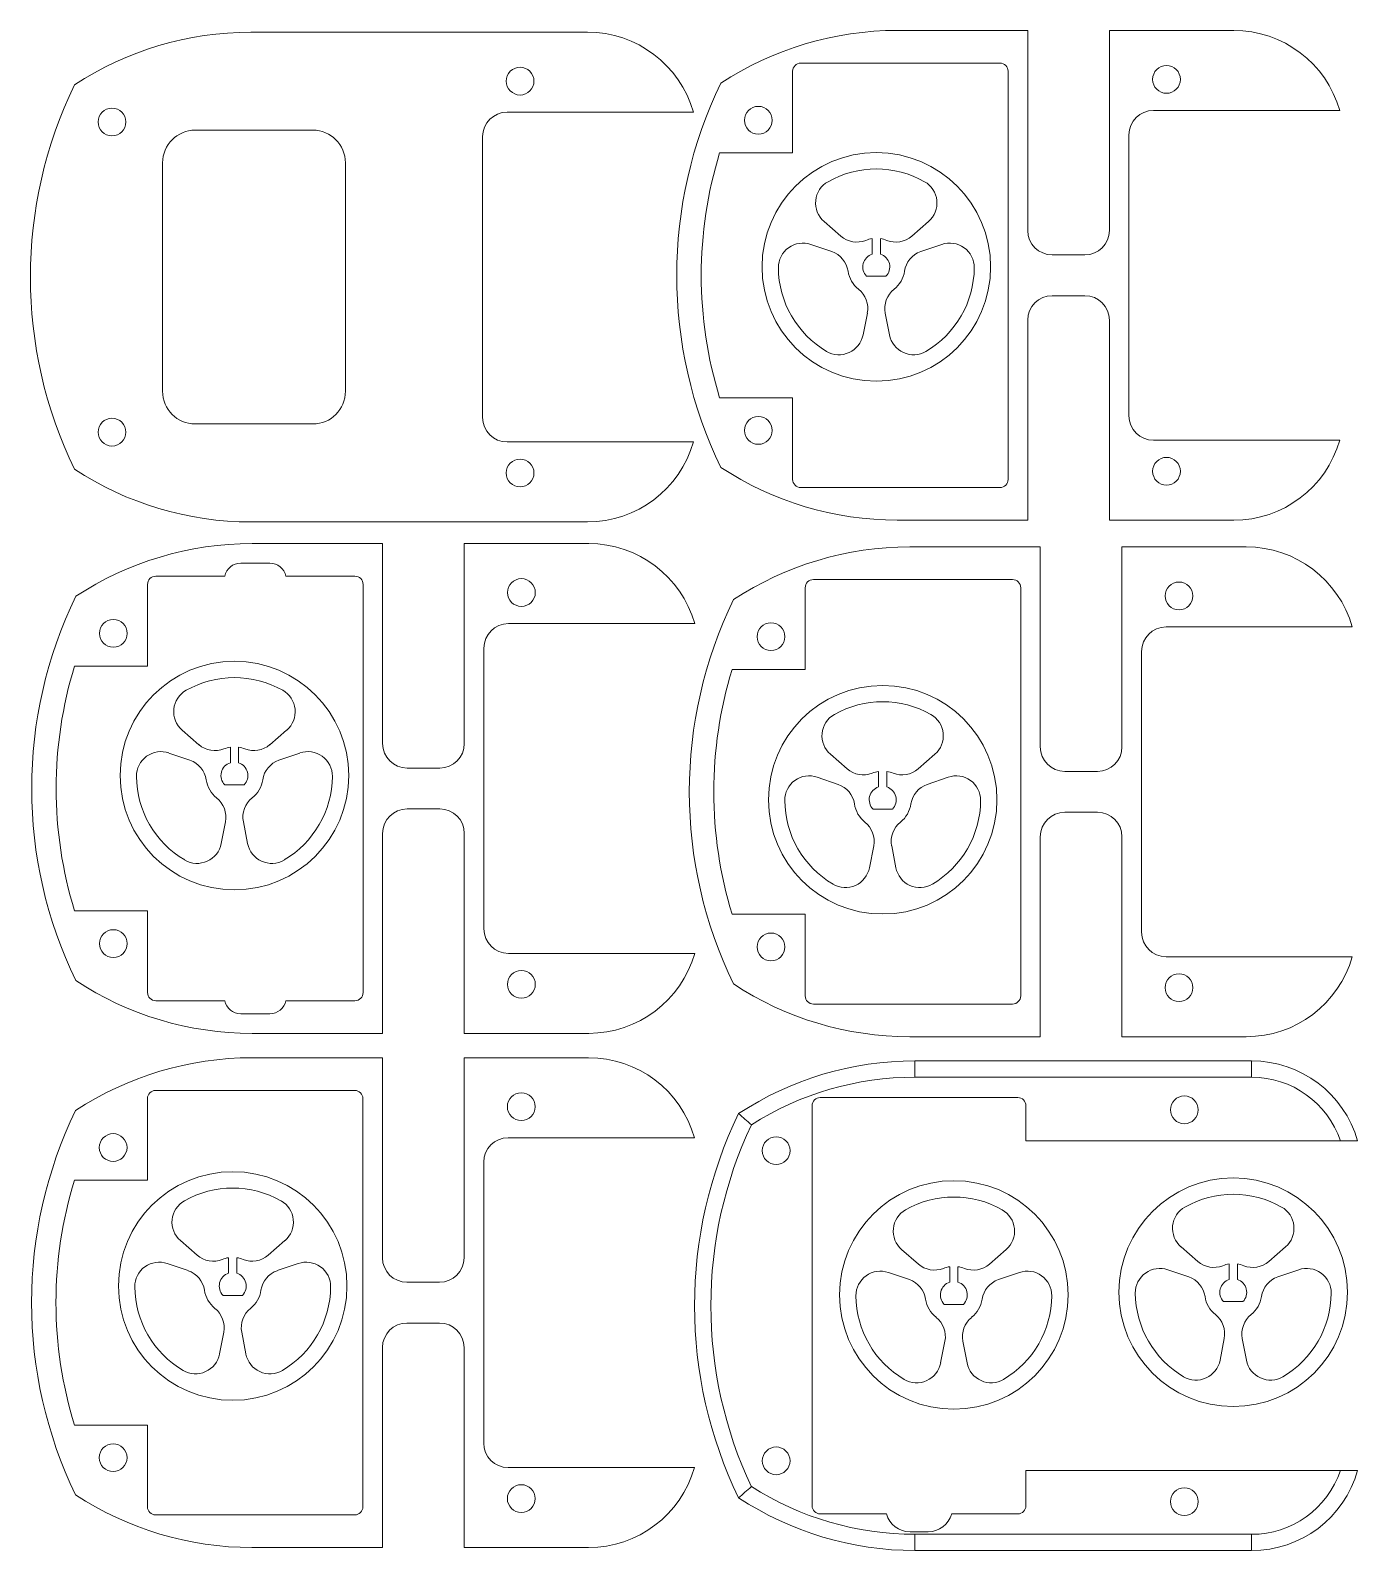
# Model space of a CAD drawing. Header units: millimetres. Extents: x 2 to 164, y 109 to 295.
import ezdxf

# ---------------------------------------------------------------- set-up
doc = ezdxf.new("R2010")
doc.units = ezdxf.units.MM

msp = doc.modelspace()

# ---------------------------------------------------------------- linework, layer by layer
at = {"color": 7, "linetype": 'Continuous', "lineweight": 15}
for p, q in [((28.72, 294.98), (69.97, 294.98)), ((107.91, 295.19), (123.91, 295.19)), ((123.91, 295.19), (123.91, 270.69)), ((133.91, 295.19), (149.15, 295.19)), ((133.91, 270.69), (133.91, 295.19)), ((120.51, 291.19), (96.11, 291.19)), ((95.11, 290.19), (95.11, 280.19)), ((121.51, 240.19), (121.51, 290.19)), ((60.12, 285.18), (82.95, 285.18)), ((162.14, 285.39), (139.31, 285.39)), ((21.92, 282.98), (36.32, 282.98)), ((57.12, 247.78), (57.12, 282.18)), ((136.31, 282.39), (136.31, 247.99)), ((95.11, 280.19), (86.16, 280.19)), ((17.92, 250.98), (17.92, 278.98)), ((40.32, 278.98), (40.32, 250.98)), ((98.95, 271.78), (101, 270)), ((109.71, 270), (111.76, 271.78)), ((99.9, 268.09), (97.33, 268.98)), ((104.86, 267.79), (104.86, 269.68)), ((105.86, 269.68), (105.86, 267.79)), ((113.38, 268.98), (110.81, 268.09)), ((126.91, 267.69), (130.91, 267.69)), ((106.54, 265.07), (104.17, 265.07)), ((130.91, 262.69), (126.91, 262.69)), ((103.74, 257.89), (104.26, 260.56)), ((106.46, 260.56), (106.97, 257.89)), ((123.91, 259.69), (123.91, 235.19)), ((133.91, 235.19), (133.91, 259.69)), ((86.16, 250.19), (95.11, 250.19)), ((95.11, 250.19), (95.11, 240.19)), ((36.32, 246.98), (21.92, 246.98)), ((82.95, 244.78), (60.12, 244.78)), ((139.31, 244.99), (162.14, 244.99)), ((96.11, 239.19), (120.51, 239.19)), ((69.97, 234.98), (28.72, 234.98)), ((123.91, 235.19), (107.91, 235.19)), ((149.15, 235.19), (133.91, 235.19)), ((28.88, 232.33), (44.88, 232.33)), ((44.88, 232.33), (44.88, 207.83)), ((54.88, 232.33), (70.13, 232.33)), ((54.88, 207.83), (54.88, 232.33)), ((109.45, 231.92), (125.45, 231.92)), ((125.45, 231.92), (125.45, 207.42)), ((135.45, 231.92), (150.69, 231.92)), ((135.45, 207.42), (135.45, 231.92)), ((27.49, 229.93), (31.07, 229.93)), ((16.08, 227.33), (16.08, 217.33)), ((25.53, 228.33), (17.08, 228.33)), ((41.48, 228.33), (33.03, 228.33)), ((42.48, 177.33), (42.48, 227.33)), ((122.05, 227.92), (97.65, 227.92)), ((96.65, 226.92), (96.65, 216.92)), ((123.05, 176.92), (123.05, 226.92)), ((83.11, 222.53), (60.28, 222.53)), ((163.67, 222.12), (140.85, 222.12)), ((57.28, 219.53), (57.28, 185.13)), ((137.85, 219.12), (137.85, 184.72)), ((16.08, 217.33), (7.14, 217.33)), ((96.65, 216.92), (87.7, 216.92)), ((20.32, 209.48), (22.37, 207.69)), ((31.07, 207.69), (33.12, 209.48)), ((26.22, 205.48), (26.22, 207.38)), ((27.22, 207.38), (27.22, 205.48)), ((21.27, 205.79), (18.7, 206.67)), ((34.74, 206.67), (32.17, 205.79)), ((99.73, 206.52), (101.78, 204.73)), ((110.49, 204.73), (112.54, 206.52)), ((47.88, 204.83), (51.88, 204.83)), ((100.68, 202.83), (98.11, 203.71)), ((105.64, 202.52), (105.64, 204.41)), ((106.64, 204.41), (106.64, 202.52)), ((114.16, 203.71), (111.59, 202.83)), ((128.45, 204.42), (132.45, 204.42)), ((27.9, 202.76), (25.54, 202.76)), ((51.88, 199.83), (47.88, 199.83)), ((107.32, 199.8), (104.95, 199.8)), ((132.45, 199.42), (128.45, 199.42)), ((25.1, 195.58), (25.62, 198.25)), ((27.82, 198.25), (28.34, 195.58)), ((44.88, 196.83), (44.88, 172.33)), ((54.88, 172.33), (54.88, 196.83)), ((125.45, 196.42), (125.45, 171.92)), ((135.45, 171.92), (135.45, 196.42)), ((104.52, 192.62), (105.04, 195.29)), ((107.24, 195.29), (107.76, 192.62)), ((7.14, 187.33), (16.08, 187.33)), ((16.08, 187.33), (16.08, 177.33)), ((87.7, 186.92), (96.65, 186.92)), ((96.65, 186.92), (96.65, 176.92)), ((60.28, 182.13), (83.11, 182.13)), ((140.85, 181.72), (163.67, 181.72)), ((17.08, 176.33), (25.53, 176.33)), ((33.03, 176.33), (41.48, 176.33)), ((97.65, 175.92), (122.05, 175.92)), ((31.07, 174.73), (27.49, 174.73)), ((44.88, 172.33), (28.88, 172.33)), ((70.13, 172.33), (54.88, 172.33)), ((125.45, 171.92), (109.45, 171.92)), ((150.69, 171.92), (135.45, 171.92)), ((28.86, 169.34), (44.86, 169.34)), ((44.86, 169.34), (44.86, 144.84)), ((54.86, 169.34), (70.1, 169.34)), ((54.86, 144.84), (54.86, 169.34)), ((110.09, 166.96), (110.09, 168.96)), ((110.09, 168.96), (151.34, 168.96)), ((151.34, 166.96), (151.34, 168.96)), ((151.34, 166.96), (110.09, 166.96)), ((16.06, 164.34), (16.06, 154.34)), ((41.46, 165.34), (17.06, 165.34)), ((42.46, 114.34), (42.46, 164.34)), ((98.49, 164.46), (122.69, 164.46)), ((97.49, 114.46), (97.49, 163.46)), ((123.69, 163.46), (123.69, 159.16)), ((83.08, 159.54), (60.26, 159.54)), ((123.69, 159.16), (162.23, 159.16)), ((57.26, 156.54), (57.26, 122.14)), ((16.06, 154.34), (7.11, 154.34)), ((20.11, 146.94), (22.16, 145.16)), ((30.86, 145.16), (32.91, 146.94)), ((108.46, 145.84), (110.51, 144.06)), ((119.22, 144.06), (121.27, 145.84)), ((142.69, 146.17), (144.74, 144.39)), ((153.44, 144.39), (155.49, 146.17)), ((21.06, 143.26), (18.49, 144.14)), ((26.01, 142.95), (26.01, 144.84)), ((27.01, 144.84), (27.01, 142.95)), ((34.53, 144.14), (31.96, 143.26)), ((114.36, 141.85), (114.36, 143.74)), ((115.36, 143.74), (115.36, 141.85)), ((148.59, 142.18), (148.59, 144.07)), ((149.59, 144.07), (149.59, 142.18)), ((47.86, 141.84), (51.86, 141.84)), ((109.41, 142.16), (106.84, 143.04)), ((122.89, 143.04), (120.32, 142.16)), ((143.64, 142.49), (141.07, 143.37)), ((157.11, 143.37), (154.54, 142.49)), ((27.69, 140.23), (25.33, 140.23)), ((116.05, 139.13), (113.68, 139.13)), ((150.27, 139.46), (147.91, 139.46)), ((51.86, 136.84), (47.86, 136.84)), ((24.89, 133.05), (25.41, 135.72)), ((27.61, 135.72), (28.13, 133.05)), ((113.24, 131.95), (113.76, 134.62)), ((115.96, 134.62), (116.48, 131.95)), ((147.47, 132.28), (147.99, 134.95)), ((150.19, 134.95), (150.71, 132.28)), ((44.86, 133.84), (44.86, 109.34)), ((54.86, 109.34), (54.86, 133.84)), ((7.11, 124.34), (16.06, 124.34)), ((16.06, 124.34), (16.06, 114.34)), ((60.26, 119.14), (83.08, 119.14)), ((162.23, 118.76), (123.69, 118.76)), ((123.69, 118.76), (123.69, 114.46)), ((17.06, 113.34), (41.46, 113.34)), ((106.59, 113.46), (98.49, 113.46)), ((122.69, 113.46), (114.59, 113.46)), ((109.49, 111.26), (111.7, 111.26)), ((110.09, 110.96), (151.34, 110.96)), ((110.09, 108.96), (110.09, 110.96)), ((151.34, 108.96), (151.34, 110.96)), ((44.86, 109.34), (28.86, 109.34)), ((70.1, 109.34), (54.86, 109.34)), ((151.34, 108.96), (110.09, 108.96))]:
    msp.add_line(p, q, dxfattribs=at)
for centre, radius in [((61.72, 288.98), 1.7), ((140.91, 289.19), 1.7), ((11.72, 283.98), 1.7), ((90.91, 284.19), 1.7), ((105.36, 266.22), 14), ((90.91, 246.19), 1.7), ((11.72, 245.98), 1.7), ((61.72, 240.98), 1.7), ((140.91, 241.19), 1.7), ((61.88, 226.33), 1.7), ((142.45, 225.92), 1.7), ((11.88, 221.33), 1.7), ((92.45, 220.92), 1.7), ((26.72, 203.91), 14), ((106.14, 200.95), 14), ((11.88, 183.33), 1.7), ((92.45, 182.92), 1.7), ((61.88, 178.33), 1.7), ((142.45, 177.92), 1.7), ((61.86, 163.34), 1.7), ((143.09, 162.96), 1.7), ((11.86, 158.34), 1.7), ((93.09, 157.96), 1.7), ((26.51, 141.38), 14), ((149.09, 140.61), 14), ((114.86, 140.28), 14), ((11.86, 120.34), 1.7), ((93.09, 119.96), 1.7), ((61.86, 115.34), 1.7), ((143.09, 114.96), 1.7)]:
    msp.add_circle(centre, radius, dxfattribs=at)
for centre, radius, start, end in [((28.72, 255.65), 39.33, 90, 123.3106), ((69.97, 281.48), 13.5, 15.9068, 90), ((107.91, 255.86), 39.33, 90, 123.3106), ((149.15, 281.69), 13.5, 15.9068, 90), ((96.11, 290.19), 1, 90, 180), ((120.51, 290.19), 1, 0, 90), ((134.91, 265.19), 54, 154.1581, 205.8419), ((55.72, 264.98), 54, 154.1581, 205.8419), ((60.12, 282.18), 3, 90, 180), ((139.31, 282.39), 3, 90, 180), ((21.92, 278.98), 4, 90, 180), ((36.32, 278.98), 4, 0, 90), ((134.91, 265.19), 51, 162.8954, 197.1046), ((105.36, 266.22), 12, 60.4712, 119.5288), ((100.92, 274.05), 3, 119.5288, 229), ((109.79, 274.05), 3, 311, 60.4712), ((126.91, 270.69), 3, 180, 270), ((130.91, 270.69), 3, 270, 0), ((96.36, 266.14), 3, 71, 180.4712), ((102.97, 272.26), 3, 229, 291.5136), ((105.36, 266.22), 3.5, 98.2132, 111.5136), ((105.36, 266.22), 3.5, 68.4864, 81.7868), ((107.74, 272.26), 3, 248.4864, 311), ((114.36, 266.14), 3, 359.5288, 109), ((98.93, 265.26), 3, 8.4864, 71), ((105.36, 266.22), 1.65, 107.6397, 224.1844), ((105.36, 266.22), 1.65, 315.8156, 72.3603), ((111.78, 265.26), 3, 109, 171.5136), ((105.36, 266.22), 12, 180.4712, 239.5288), ((105.36, 266.22), 3.5, 188.4864, 231.5136), ((105.36, 266.22), 3.5, 308.4864, 351.5136), ((105.36, 266.22), 12, 300.4712, 359.5288), ((101.31, 261.13), 3, 349, 51.5136), ((109.4, 261.13), 3, 128.4864, 191), ((126.91, 259.69), 3, 90, 180), ((130.91, 259.69), 3, 0, 90), ((100.79, 258.46), 3, 239.5288, 349), ((109.92, 258.46), 3, 191, 300.4712), ((21.92, 250.98), 4, 180, 270), ((36.32, 250.98), 4, 270, 0), ((60.12, 247.78), 3, 180, 270), ((139.31, 247.99), 3, 180, 270), ((69.97, 248.48), 13.5, 270, 344.0932), ((149.15, 248.69), 13.5, 270, 344.0932), ((28.72, 274.31), 39.33, 236.6894, 270), ((107.91, 274.53), 39.33, 236.6894, 270), ((96.11, 240.19), 1, 180, 270), ((120.51, 240.19), 1, 270, 0), ((28.88, 193), 39.33, 90, 123.3106), ((70.13, 218.83), 13.5, 15.9068, 90), ((109.45, 192.59), 39.33, 90, 123.3106), ((150.69, 218.42), 13.5, 15.9068, 90), ((27.49, 227.93), 2, 90, 168.463), ((31.07, 227.93), 2, 11.537, 90), ((17.08, 227.33), 1, 90, 180), ((41.48, 227.33), 1, 0, 90), ((97.65, 226.92), 1, 90, 180), ((122.05, 226.92), 1, 0, 90), ((55.88, 202.33), 54, 154.1581, 205.8419), ((136.45, 201.92), 54, 154.1581, 205.8419), ((60.28, 219.53), 3, 90, 180), ((140.85, 219.12), 3, 90, 180), ((55.88, 202.33), 51, 162.8954, 197.1046), ((136.45, 201.92), 51, 162.8954, 197.1046), ((22.28, 211.74), 3, 119.5288, 229), ((26.72, 203.91), 12, 60.4712, 119.5288), ((31.16, 211.74), 3, 311, 60.4712), ((106.14, 200.95), 12, 60.4712, 119.5288), ((101.7, 208.78), 3, 119.5288, 229), ((110.57, 208.78), 3, 311, 60.4712), ((17.72, 203.84), 3, 71, 180.4712), ((24.34, 209.96), 3, 229, 291.5136), ((26.72, 203.91), 3.5, 98.2132, 111.5136), ((26.72, 203.91), 3.5, 68.4864, 81.7868), ((29.1, 209.96), 3, 248.4864, 311), ((35.72, 203.84), 3, 359.5288, 109), ((47.88, 207.83), 3, 180, 270), ((51.88, 207.83), 3, 270, 0), ((128.45, 207.42), 3, 180, 270), ((132.45, 207.42), 3, 270, 0), ((20.29, 202.95), 3, 8.4864, 71), ((26.72, 203.91), 1.65, 107.6397, 224.1844), ((26.72, 203.91), 1.65, 315.8156, 72.3603), ((33.15, 202.95), 3, 109, 171.5136), ((26.72, 203.91), 12, 180.4712, 239.5288), ((26.72, 203.91), 3.5, 188.4864, 231.5136), ((26.72, 203.91), 3.5, 308.4864, 351.5136), ((26.72, 203.91), 12, 300.4712, 359.5288), ((97.14, 200.88), 3, 71, 180.4712), ((103.75, 207), 3, 229, 291.5136), ((106.14, 200.95), 3.5, 98.2132, 111.5136), ((106.14, 200.95), 3.5, 68.4864, 81.7868), ((108.52, 207), 3, 248.4864, 311), ((115.14, 200.88), 3, 359.5288, 109), ((22.67, 198.82), 3, 349, 51.5136), ((30.76, 198.82), 3, 128.4864, 191), ((99.71, 199.99), 3, 8.4864, 71), ((106.14, 200.95), 1.65, 107.6397, 224.1844), ((106.14, 200.95), 1.65, 315.8156, 72.3603), ((112.57, 199.99), 3, 109, 171.5136), ((47.88, 196.83), 3, 90, 180), ((51.88, 196.83), 3, 0, 90), ((106.14, 200.95), 12, 180.4712, 239.5288), ((106.14, 200.95), 3.5, 188.4864, 231.5136), ((106.14, 200.95), 3.5, 308.4864, 351.5136), ((106.14, 200.95), 12, 300.4712, 359.5288), ((128.45, 196.42), 3, 90, 180), ((132.45, 196.42), 3, 0, 90), ((102.09, 195.86), 3, 349, 51.5136), ((110.18, 195.86), 3, 128.4864, 191), ((22.16, 196.15), 3, 239.5288, 349), ((31.28, 196.15), 3, 191, 300.4712), ((101.57, 193.19), 3, 239.5288, 349), ((110.7, 193.19), 3, 191, 300.4712), ((60.28, 185.13), 3, 180, 270), ((140.85, 184.72), 3, 180, 270), ((70.13, 185.83), 13.5, 270, 344.0932), ((150.69, 185.42), 13.5, 270, 344.0932), ((28.88, 211.66), 39.33, 236.6894, 270), ((17.08, 177.33), 1, 180, 270), ((41.48, 177.33), 1, 270, 0), ((109.45, 211.25), 39.33, 236.6894, 270), ((27.49, 176.73), 2, 191.537, 270), ((31.07, 176.73), 2, 270, 348.463), ((97.65, 176.92), 1, 180, 270), ((122.05, 176.92), 1, 270, 0), ((28.86, 130.01), 39.33, 90, 123.3106), ((70.1, 155.84), 13.5, 15.9068, 90), ((110.09, 129.63), 39.33, 90, 123.3106), ((151.34, 155.46), 13.5, 15.9068, 90), ((110.09, 129.63), 37.33, 90, 122.4653), ((151.34, 155.46), 11.5, 18.7681, 90), ((17.06, 164.34), 1, 90, 180), ((41.46, 164.34), 1, 0, 90), ((98.49, 163.46), 1, 90, 180), ((122.69, 163.46), 1, 0, 90), ((55.86, 139.34), 54, 154.1581, 205.8419), ((137.09, 138.96), 54, 154.1581, 205.8419), ((137.09, 138.96), 52, 154.7693, 205.2307), ((60.26, 156.54), 3, 90, 180), ((55.86, 139.34), 51, 162.8954, 197.1046), ((26.51, 141.38), 12, 60.4712, 119.5288), ((22.07, 149.21), 3, 119.5288, 229), ((30.95, 149.21), 3, 311, 60.4712), ((114.86, 140.28), 12, 60.4712, 119.5288), ((144.65, 148.44), 3, 119.5288, 229), ((149.09, 140.61), 12, 60.4712, 119.5288), ((153.53, 148.44), 3, 311, 60.4712), ((110.43, 148.11), 3, 119.5288, 229), ((119.3, 148.11), 3, 311, 60.4712), ((17.51, 141.3), 3, 71, 180.4712), ((24.13, 147.42), 3, 229, 291.5136), ((26.51, 141.38), 3.5, 98.2132, 111.5136), ((26.51, 141.38), 3.5, 68.4864, 81.7868), ((28.89, 147.42), 3, 248.4864, 311), ((35.51, 141.3), 3, 359.5288, 109), ((47.86, 144.84), 3, 180, 270), ((51.86, 144.84), 3, 270, 0), ((112.48, 146.33), 3, 229, 291.5136), ((114.86, 140.28), 3.5, 98.2132, 111.5136), ((114.86, 140.28), 3.5, 68.4864, 81.7868), ((117.25, 146.33), 3, 248.4864, 311), ((140.09, 140.53), 3, 71, 180.4712), ((146.71, 146.66), 3, 229, 291.5136), ((149.09, 140.61), 3.5, 98.2132, 111.5136), ((149.09, 140.61), 3.5, 68.4864, 81.7868), ((151.47, 146.66), 3, 248.4864, 311), ((158.09, 140.53), 3, 359.5288, 109), ((20.08, 140.42), 3, 8.4864, 71), ((26.51, 141.38), 1.65, 107.6397, 224.1844), ((26.51, 141.38), 1.65, 315.8156, 72.3603), ((32.94, 140.42), 3, 109, 171.5136), ((105.86, 140.2), 3, 71, 180.4712), ((108.43, 139.32), 3, 8.4864, 71), ((114.86, 140.28), 1.65, 107.6397, 224.1844), ((114.86, 140.28), 1.65, 315.8156, 72.3603), ((121.29, 139.32), 3, 109, 171.5136), ((123.86, 140.2), 3, 359.5288, 109), ((142.66, 139.65), 3, 8.4864, 71), ((149.09, 140.61), 1.65, 107.6397, 224.1844), ((149.09, 140.61), 1.65, 315.8156, 72.3603), ((155.52, 139.65), 3, 109, 171.5136), ((26.51, 141.38), 12, 180.4712, 239.5288), ((26.51, 141.38), 3.5, 188.4864, 231.5136), ((26.51, 141.38), 3.5, 308.4864, 351.5136), ((26.51, 141.38), 12, 300.4712, 359.5288), ((114.86, 140.28), 12, 180.4712, 239.5288), ((114.86, 140.28), 3.5, 188.4864, 231.5136), ((114.86, 140.28), 3.5, 308.4864, 351.5136), ((114.86, 140.28), 12, 300.4712, 359.5288), ((149.09, 140.61), 12, 180.4712, 239.5288), ((149.09, 140.61), 3.5, 188.4864, 231.5136), ((149.09, 140.61), 3.5, 308.4864, 351.5136), ((149.09, 140.61), 12, 300.4712, 359.5288), ((22.46, 136.29), 3, 349, 51.5136), ((30.56, 136.29), 3, 128.4864, 191), ((145.04, 135.52), 3, 349, 51.5136), ((153.14, 135.52), 3, 128.4864, 191), ((47.86, 133.84), 3, 90, 180), ((51.86, 133.84), 3, 0, 90), ((110.82, 135.19), 3, 349, 51.5136), ((118.91, 135.19), 3, 128.4864, 191), ((21.95, 133.62), 3, 239.5288, 349), ((31.07, 133.62), 3, 191, 300.4712), ((144.53, 132.85), 3, 239.5288, 349), ((153.65, 132.85), 3, 191, 300.4712), ((110.3, 132.52), 3, 239.5288, 349), ((119.43, 132.52), 3, 191, 300.4712), ((60.26, 122.14), 3, 180, 270), ((70.1, 122.84), 13.5, 270, 344.0932), ((151.34, 122.46), 11.5, 270, 341.2319), ((151.34, 122.46), 13.5, 270, 344.0932), ((28.86, 148.67), 39.33, 236.6894, 270), ((110.09, 148.3), 37.33, 237.5347, 270), ((17.06, 114.34), 1, 180, 270), ((41.46, 114.34), 1, 270, 0), ((110.09, 148.3), 39.33, 236.6894, 270), ((98.49, 114.46), 1, 180, 270), ((122.69, 114.46), 1, 270, 0), ((109.49, 114.26), 3, 195.466, 270), ((111.7, 114.26), 3, 270, 344.534)]:
    msp.add_arc(centre, radius, start, end, dxfattribs=at)
for points in [[(88.49, 162.5), (89.01, 162.05), (89.53, 161.59), (90.05, 161.13)], [(164.32, 159.16), (163.63, 159.16), (162.93, 159.16), (162.23, 159.16)], [(162.23, 118.76), (162.93, 118.76), (163.63, 118.76), (164.32, 118.76)], [(90.05, 116.8), (89.53, 116.34), (89.01, 115.88), (88.49, 115.43)]]:
    msp.add_open_spline(points, degree=3, dxfattribs=at)

doc.saveas('drawing.dxf')
